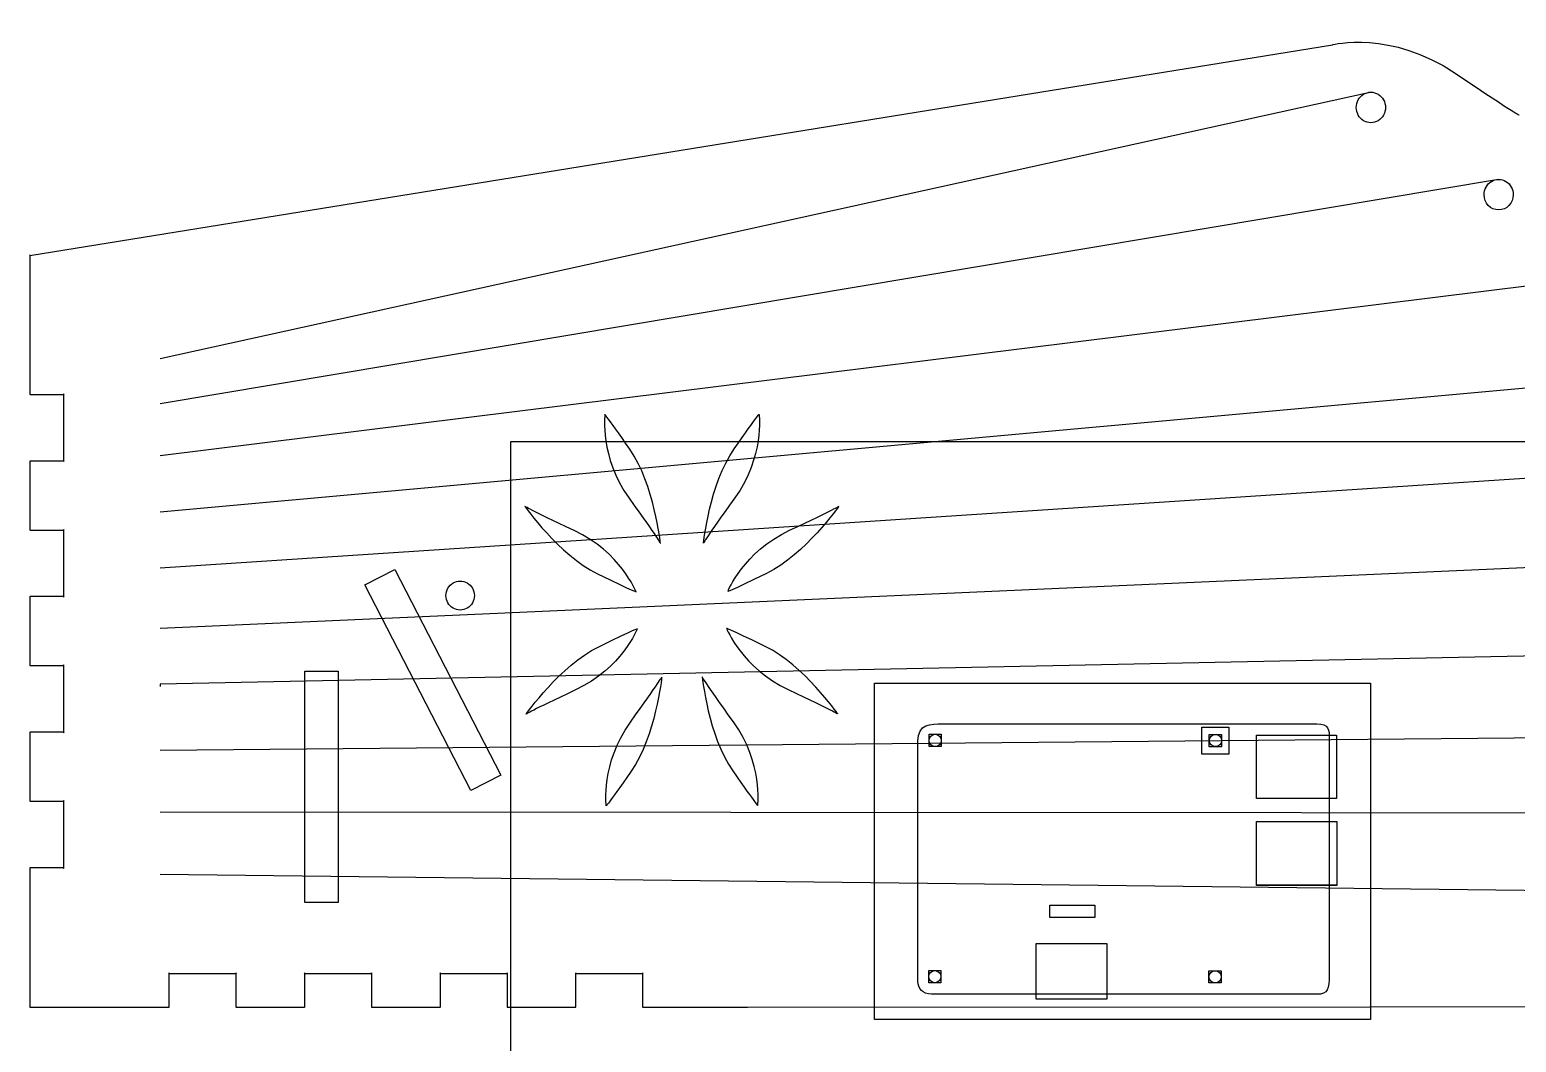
# Model space of a CAD drawing. Extents: x -52 to 498, y 3 to 363.
# Drawn here: x 11.4 to 274.6, y 183.3 to 362.5 of the extents above; entities that cross this region are included whole.
import ezdxf

# ---------------------------------------------------------------- set-up
doc = ezdxf.new("R2010")
doc.units = 0
doc.layers.add('KamerosLaikiklis', color=7, linetype='CONTINUOUS')
doc.layers.add('RpiSkyles_kitoj_vietoj', color=7, linetype='CONTINUOUS')

msp = doc.modelspace()

# ---------------------------------------------------------------- linework, layer by layer
at = {"layer": 'KamerosLaikiklis', "color": 1}
for points in [[(70.719038, 264.279106), (75.999999, 266.999991), (94.778346, 230.553127), (89.497386, 227.832242)], [(90.098176, 262.370503)], [(60.059309, 248.999993), (65.999996, 248.999993), (65.999996, 207.999991), (60.059309, 207.999991)]]:
    msp.add_lwpolyline(points, close=True, dxfattribs=at)
for points in [[(85.068155, 262.370503), (85.068155, 263.29009), (85.547513, 264.139823), (86.32566, 264.599616)], [(86.32566, 264.599616), (87.103807, 265.059409), (88.062524, 265.059409), (88.840671, 264.599616)], [(88.840671, 264.599616), (89.618818, 264.139823), (90.098176, 263.29009), (90.098176, 262.370503)], [(86.32566, 260.14139), (85.547513, 260.601184), (85.068155, 261.450917), (85.068155, 262.370503)], [(90.098176, 262.370503), (90.098176, 261.450917), (89.618818, 260.601184), (88.840671, 260.14139)], [(88.840671, 260.14139), (88.062524, 259.681597), (87.103807, 259.681597), (86.32566, 260.14139)]]:
    msp.add_open_spline(points, degree=3, dxfattribs=at)
at = {"layer": 'RpiSkyles_kitoj_vietoj', "color": 1}
for points in [[(11.377083, 322.574932), (11.377083, 322.574932), (242.026314, 359.894971)], [(11.377083, 322.574932), (11.377083, 316.574932), (11.377083, 298.074932)], [(11.478643, 297.973332), (17.478643, 297.973332)], [(17.377083, 298.074932), (17.377083, 286.074932)], [(11.377083, 286.074932), (11.377083, 274.074933)], [(17.478643, 286.176432), (11.478643, 286.176432)], [(11.478643, 273.973333), (17.478643, 273.973333)], [(17.377083, 274.074933), (17.377083, 262.074933)], [(11.377083, 262.074933), (11.377083, 250.074933)], [(17.478643, 262.176433), (11.478643, 262.176433)], [(17.377083, 250.074933), (17.377083, 238.074934)], [(11.478643, 249.973333), (17.478643, 249.973333)], [(11.377083, 238.074934), (11.377083, 226.074944)], [(17.478643, 238.176434), (11.478643, 238.176434)], [(11.478643, 225.973344), (17.478643, 225.973344)], [(17.377083, 226.074944), (17.377083, 214.074947)], [(11.377083, 214.074947), (11.377083, 195.574945), (11.377083, 189.574945)], [(17.478643, 214.176447), (11.478643, 214.176447)], [(35.978652, 195.473345), (47.978652, 195.473345)], [(36.080212, 189.574945), (36.080212, 195.574945)], [(47.877082, 195.574945), (47.877082, 189.574945)], [(59.978651, 195.473345), (71.978649, 195.473345)], [(60.080211, 189.574945), (60.080211, 195.574945)], [(71.877079, 195.574945), (71.877079, 189.574945)], [(83.978649, 195.473345), (95.978658, 195.473345)], [(84.080209, 189.574945), (84.080209, 195.574945)], [(95.877088, 195.574945), (95.877088, 189.574945)], [(107.978657, 195.473345), (119.978647, 195.473345)], [(108.080217, 189.574945), (108.080217, 195.574945)], [(119.877087, 195.574945), (119.877087, 189.574945)], [(119.978647, 189.473345), (138.478646, 189.473345), (468.841018, 189.703005)], [(11.478643, 189.473345), (17.478643, 189.473345)], [(17.478643, 189.473345), (35.978652, 189.473345)], [(47.978652, 189.473345), (59.978651, 189.473345)], [(71.978649, 189.473345), (83.978649, 189.473345)], [(95.978658, 189.473345), (107.978657, 189.473345)]]:
    msp.add_lwpolyline(points, dxfattribs=at)
at = {"layer": 'RpiSkyles_kitoj_vietoj', "color": 5}
for points in [[(34.448331, 304.332472), (248.376313, 351.428301), (248.376313, 351.428301)], [(34.448331, 296.394972), (271.395063, 336.082471)], [(295.869172, 319.546992), (34.448179, 287.133562)], [(34.448201, 277.211383), (320.475402, 303.143142), (320.475402, 303.143142)], [(343.361781, 287.532272), (34.448276, 267.189573)], [(34.448084, 256.571943), (367.43906, 271.395063)], [(393.63247, 254.061733), (34.448041, 246.653204), (34.448041, 246.256324)], [(173.082405, 239.669214), (239.282404, 239.669214)], [(34.448538, 235.011434), (416.797419, 238.451414), (416.665569, 238.186804)], [(241.432404, 237.029214), (241.432404, 195.139215)], [(168.632406, 194.039215), (168.632406, 236.609214)], [(34.448334, 224.060424), (438.531208, 223.851084)], [(34.448331, 213.051214), (462.159638, 208.024135), (462.688808, 207.759545)], [(239.242404, 191.779215), (171.062406, 191.779215)]]:
    msp.add_lwpolyline(points, dxfattribs=at)
at = {"layer": 'RpiSkyles_kitoj_vietoj', "color": 7}
for points in [[(251.40864, 348.779631)], [(274.032049, 333.339771)], [(96.542407, 289.659212), (306.542402, 289.659212), (306.542402, 141.659216), (96.542407, 141.659216)], [(160.942406, 246.839214), (248.742403, 246.839214), (248.742403, 187.329215), (160.942406, 187.329215)], [(170.612406, 237.809214), (172.772405, 237.809214), (172.772405, 235.639214), (170.612406, 235.639214)], [(218.892404, 239.079214), (223.662404, 239.079214), (223.662404, 234.299214), (218.892404, 234.299214)], [(220.222404, 237.769214), (222.392404, 237.769214), (222.392404, 235.609214), (220.222404, 235.609214)], [(172.762405, 236.709214)], [(222.382404, 236.679214)], [(191.982405, 207.529215), (199.952405, 207.529215), (199.952405, 205.359215), (191.982405, 205.359215)], [(195.832405, 190.939215), (189.552405, 190.939215), (189.552405, 200.739215), (202.072405, 200.739215), (202.072405, 190.939215)], [(189.552405, 200.739215), (202.082405, 200.739215), (202.082405, 190.919215), (189.552405, 190.919215)], [(170.542406, 195.989215), (172.702405, 195.989215), (172.702405, 193.819215), (170.542406, 193.819215)], [(172.692405, 194.919215)], [(220.162404, 195.949215), (222.322404, 195.949215), (222.322404, 193.779215), (220.162404, 193.779215)], [(222.312404, 194.889215)], [(168.632406, 194.039215)]]:
    msp.add_lwpolyline(points, close=True, dxfattribs=at)
at = {"layer": 'RpiSkyles_kitoj_vietoj', "color": 1}
for points in [[(113.200377, 294.397792)], [(140.507037, 294.449562)], [(118.730927, 263.042703)], [(134.976487, 263.094473)], [(118.966793, 256.501483)], [(134.740621, 256.553253)], [(172.762405, 236.709214)], [(222.382404, 236.679214)], [(113.436243, 225.146394)], [(140.271171, 225.198164)], [(172.692405, 194.919215)], [(222.312404, 194.889215)]]:
    msp.add_lwpolyline(points, close=True, dxfattribs=at)
at = {"layer": 'RpiSkyles_kitoj_vietoj', "color": 5}
for points in [[(235.682404, 226.449214), (228.592404, 226.449214), (228.592404, 237.659214), (242.732404, 237.659214), (242.732404, 226.449214)], [(228.592404, 237.659214), (242.742404, 237.659214), (242.742404, 226.429214), (228.592404, 226.429214)], [(235.682404, 226.449214), (228.592404, 226.449214), (228.592404, 237.659214), (242.732404, 237.659214), (242.732404, 226.449214)], [(235.682404, 211.069214), (228.592404, 211.069214), (228.592404, 222.359214), (242.772404, 222.359214), (242.772404, 211.069214)], [(228.592404, 222.359214), (242.782404, 222.359214), (242.782404, 211.059214), (228.592404, 211.059214)], [(235.682404, 211.069214), (228.592404, 211.069214), (228.592404, 222.359214), (242.772404, 222.359214), (242.772404, 211.069214)], [(195.832405, 190.939215), (189.552405, 190.939215), (189.552405, 200.739215), (202.072405, 200.739215), (202.072405, 190.939215)]]:
    msp.add_lwpolyline(points, close=True, dxfattribs=at)
at = {"layer": 'RpiSkyles_kitoj_vietoj', "color": 1}
for points in [[(242.026314, 359.894971), (242.026314, 359.894971), (252.345063, 362.5408), (263.722143, 354.867891)], [(263.722143, 354.867891), (275.099233, 347.194971), (275.099233, 347.459551), (275.099233, 347.459551)], [(11.478643, 322.676432), (11.423943, 322.676432), (11.377083, 322.633432), (11.377083, 322.574932)], [(11.377083, 298.074932), (11.377083, 298.019932), (11.420083, 297.973332), (11.478643, 297.973332)], [(17.478643, 297.973332), (17.423943, 297.973332), (17.377083, 298.016332), (17.377083, 298.074932)], [(113.200377, 294.397792), (113.200377, 294.397792), (112.228277, 286.899032), (117.480657, 279.612593)], [(117.632517, 288.275102), (113.298897, 294.496892), (113.200377, 294.397792), (113.200377, 294.397792)], [(136.074897, 288.326872), (140.408517, 294.548662), (140.507037, 294.449562), (140.507037, 294.449562)], [(140.507037, 294.449562), (140.507037, 294.449562), (141.479137, 286.950802), (136.226757, 279.664363)], [(123.033757, 271.615773), (123.033757, 271.615773), (121.966147, 282.053283), (117.632517, 288.275102)], [(130.673657, 271.667543), (130.673657, 271.667543), (131.741267, 282.105053), (136.074897, 288.326872)], [(11.478643, 286.176432), (11.423943, 286.176432), (11.377083, 286.133432), (11.377083, 286.074932)], [(17.377083, 286.074932), (17.377083, 286.129932), (17.420083, 286.176432), (17.478643, 286.176432)], [(117.480657, 279.612593), (122.733057, 272.326123), (123.033757, 271.615773), (123.033757, 271.615773)], [(136.226757, 279.664363), (130.974357, 272.377893), (130.673657, 271.667543), (130.673657, 271.667543)], [(107.795907, 273.875453), (99.661277, 277.684403), (99.052867, 278.158593), (99.052867, 278.158593)], [(99.052867, 278.158593), (99.052867, 278.158593), (105.065387, 269.560283), (111.879247, 266.234213)], [(154.654547, 278.210363), (154.654547, 278.210363), (148.642027, 269.612053), (141.828167, 266.285983)], [(145.911507, 273.927223), (154.046137, 277.736173), (154.654547, 278.210363), (154.654547, 278.210363)], [(11.377083, 274.074933), (11.377083, 274.019933), (11.420083, 273.973333), (11.478643, 273.973333)], [(17.478643, 273.973333), (17.423943, 273.973333), (17.377083, 274.016333), (17.377083, 274.074933)], [(118.730927, 263.042703), (118.730927, 263.042703), (115.930507, 270.066543), (107.795907, 273.875453)], [(134.976487, 263.094473), (134.976487, 263.094473), (137.776907, 270.118313), (145.911507, 273.927223)], [(111.879247, 266.234213), (118.693107, 262.908193), (118.730927, 263.042703), (118.730927, 263.042703)], [(141.828167, 266.285983), (135.014307, 262.959963), (134.976487, 263.094473), (134.976487, 263.094473)], [(11.478643, 262.176433), (11.423943, 262.176433), (11.377083, 262.133433), (11.377083, 262.074933)], [(17.377083, 262.074933), (17.377083, 262.129933), (17.420083, 262.176433), (17.478643, 262.176433)], [(118.966793, 256.501483), (118.966793, 256.501483), (116.166373, 249.477643), (108.031773, 245.668734)], [(112.115113, 253.309973), (118.928973, 256.635993), (118.966793, 256.501483), (118.966793, 256.501483)], [(141.592301, 253.361743), (134.778441, 256.687763), (134.740621, 256.553253), (134.740621, 256.553253)], [(134.740621, 256.553253), (134.740621, 256.553253), (137.541041, 249.529413), (145.675641, 245.720504)], [(99.288733, 241.385594), (99.288733, 241.385594), (105.301253, 249.983903), (112.115113, 253.309973)], [(154.418681, 241.437364), (154.418681, 241.437364), (148.406161, 250.035673), (141.592301, 253.361743)], [(11.377083, 250.074933), (11.377083, 250.019933), (11.420083, 249.973333), (11.478643, 249.973333)], [(17.478643, 249.973333), (17.423943, 249.973333), (17.377083, 250.016333), (17.377083, 250.074933)], [(117.716523, 239.931594), (122.968923, 247.218063), (123.269623, 247.928413), (123.269623, 247.928413)], [(123.269623, 247.928413), (123.269623, 247.928413), (122.202013, 237.490904), (117.868383, 231.269084)], [(135.990891, 239.983364), (130.738491, 247.269833), (130.437791, 247.980183), (130.437791, 247.980183)], [(130.437791, 247.980183), (130.437791, 247.980183), (131.505401, 237.542674), (135.839031, 231.320854)], [(108.031773, 245.668734), (99.897143, 241.859784), (99.288733, 241.385594), (99.288733, 241.385594)], [(145.675641, 245.720504), (153.810271, 241.911554), (154.418681, 241.437364), (154.418681, 241.437364)], [(113.436243, 225.146394), (113.436243, 225.146394), (112.464143, 232.645154), (117.716523, 239.931594)], [(140.271171, 225.198164), (140.271171, 225.198164), (141.243271, 232.696924), (135.990891, 239.983364)], [(11.478643, 238.176434), (11.423943, 238.176434), (11.377083, 238.133434), (11.377083, 238.074934)], [(17.377083, 238.074934), (17.377083, 238.129934), (17.420083, 238.176434), (17.478643, 238.176434)], [(170.612406, 236.709214), (170.612406, 237.309214), (171.062406, 237.809214), (171.662405, 237.809214)], [(171.662405, 237.809214), (172.262405, 237.809214), (172.762405, 237.309214), (172.762405, 236.709214)], [(220.232404, 236.679214), (220.232404, 237.279214), (220.692404, 237.769214), (221.292404, 237.769214)], [(221.292404, 237.769214), (221.892404, 237.769214), (222.382404, 237.279214), (222.382404, 236.679214)], [(171.662405, 235.649214), (171.062406, 235.649214), (170.612406, 236.109214), (170.612406, 236.709214)], [(172.762405, 236.709214), (172.762405, 236.109214), (172.262405, 235.649214), (171.662405, 235.649214)], [(221.292404, 235.619214), (220.692404, 235.619214), (220.232404, 236.079214), (220.232404, 236.679214)], [(222.382404, 236.679214), (222.382404, 236.079214), (221.892404, 235.619214), (221.292404, 235.619214)], [(117.868383, 231.269084), (113.534763, 225.047294), (113.436243, 225.146394), (113.436243, 225.146394)], [(135.839031, 231.320854), (140.172651, 225.099064), (140.271171, 225.198164), (140.271171, 225.198164)], [(11.377083, 226.074944), (11.377083, 226.019944), (11.420083, 225.973344), (11.478643, 225.973344)], [(17.478643, 225.973344), (17.423943, 225.973344), (17.377083, 226.016344), (17.377083, 226.074944)], [(11.478643, 214.176447), (11.423943, 214.176447), (11.377083, 214.133447), (11.377083, 214.074947)], [(17.377083, 214.074947), (17.377083, 214.129947), (17.420083, 214.176447), (17.478643, 214.176447)], [(36.080212, 195.574945), (36.080212, 195.519945), (36.037212, 195.473345), (35.978652, 195.473345)], [(47.978652, 195.473345), (47.923952, 195.473345), (47.877082, 195.516345), (47.877082, 195.574945)], [(60.080211, 195.574945), (60.080211, 195.519945), (60.037211, 195.473345), (59.978651, 195.473345)], [(71.978649, 195.473345), (71.923949, 195.473345), (71.877079, 195.516345), (71.877079, 195.574945)], [(84.080209, 195.574945), (84.080209, 195.519945), (84.037209, 195.473345), (83.978649, 195.473345)], [(95.978658, 195.473345), (95.923958, 195.473345), (95.877088, 195.516345), (95.877088, 195.574945)], [(108.080217, 195.574945), (108.080217, 195.519945), (108.037217, 195.473345), (107.978657, 195.473345)], [(119.978647, 195.473345), (119.923947, 195.473345), (119.877087, 195.516345), (119.877087, 195.574945)], [(170.542406, 194.919215), (170.542406, 195.489215), (171.032406, 195.979215), (171.632405, 195.979215)], [(171.632405, 193.829215), (171.032406, 193.829215), (170.542406, 194.319215), (170.542406, 194.919215)], [(171.632405, 195.979215), (172.192405, 195.979215), (172.692405, 195.489215), (172.692405, 194.919215)], [(172.692405, 194.919215), (172.692405, 194.319215), (172.192405, 193.829215), (171.632405, 193.829215)], [(220.162404, 194.889215), (220.162404, 195.489215), (220.652404, 195.949215), (221.252404, 195.949215)], [(221.252404, 193.789215), (220.652404, 193.789215), (220.162404, 194.289215), (220.162404, 194.889215)], [(221.252404, 195.949215), (221.852404, 195.949215), (222.312404, 195.489215), (222.312404, 194.889215)], [(222.312404, 194.889215), (222.312404, 194.289215), (221.852404, 193.789215), (221.252404, 193.789215)], [(11.377083, 189.574945), (11.377083, 189.519945), (11.420083, 189.473345), (11.478643, 189.473345)], [(35.978652, 189.473345), (36.033352, 189.473345), (36.080212, 189.516345), (36.080212, 189.574945)], [(47.877082, 189.574945), (47.877082, 189.519945), (47.920082, 189.473345), (47.978652, 189.473345)], [(59.978651, 189.473345), (60.033351, 189.473345), (60.080211, 189.516345), (60.080211, 189.574945)], [(71.877079, 189.574945), (71.877079, 189.519945), (71.920079, 189.473345), (71.978649, 189.473345)], [(83.978649, 189.473345), (84.033349, 189.473345), (84.080209, 189.516345), (84.080209, 189.574945)], [(95.877088, 189.574945), (95.877088, 189.519945), (95.920088, 189.473345), (95.978658, 189.473345)], [(107.978657, 189.473345), (108.033357, 189.473345), (108.080217, 189.516345), (108.080217, 189.574945)], [(119.877087, 189.574945), (119.877087, 189.519945), (119.920087, 189.473345), (119.978647, 189.473345)]]:
    msp.add_open_spline(points, degree=3, dxfattribs=at)
at = {"layer": 'RpiSkyles_kitoj_vietoj', "color": 7}
for points in [[(246.237647, 348.779631), (246.237647, 349.745737), (246.73044, 350.638455), (247.530395, 351.121508)], [(247.530395, 351.121508), (248.330351, 351.604561), (249.315936, 351.604561), (250.115892, 351.121508)], [(250.115892, 351.121508), (250.915847, 350.638455), (251.40864, 349.745737), (251.40864, 348.779631)], [(247.530395, 346.437753), (246.73044, 346.920806), (246.237647, 347.813525), (246.237647, 348.779631)], [(251.40864, 348.779631), (251.40864, 347.813525), (250.915847, 346.920806), (250.115892, 346.437753)], [(250.115892, 346.437753), (249.315936, 345.954701), (248.330351, 345.954701), (247.530395, 346.437753)], [(268.861056, 333.339771), (268.861056, 334.305877), (269.353849, 335.198596), (270.153805, 335.681649)], [(270.153805, 335.681649), (270.95376, 336.164701), (271.939346, 336.164701), (272.739301, 335.681649)], [(272.739301, 335.681649), (273.539257, 335.198596), (274.032049, 334.305877), (274.032049, 333.339771)], [(271.446553, 330.635605), (270.018623, 330.635605), (268.861056, 331.846301), (268.861056, 333.339771)], [(274.032049, 333.339771), (274.032049, 331.846301), (272.874483, 330.635605), (271.446553, 330.635605)], [(168.632406, 236.609214), (168.632406, 239.669214), (170.822406, 239.669214), (173.082405, 239.669214)], [(173.082405, 239.669214), (176.252405, 239.669214), (236.672404, 239.669214), (239.282404, 239.669214)], [(239.282404, 239.669214), (241.362404, 239.669214), (241.502404, 238.579214), (241.432404, 237.029214)], [(170.612406, 236.709214), (170.612406, 237.309214), (171.062406, 237.809214), (171.662405, 237.809214)], [(171.662405, 237.809214), (172.262405, 237.809214), (172.762405, 237.309214), (172.762405, 236.709214)], [(220.232404, 236.679214), (220.232404, 237.279214), (220.692404, 237.769214), (221.292404, 237.769214)], [(221.292404, 237.769214), (221.892404, 237.769214), (222.382404, 237.279214), (222.382404, 236.679214)], [(241.432404, 237.029214), (241.432404, 235.789214), (241.432404, 196.829215), (241.432404, 195.139215)], [(168.632406, 194.039215), (168.632406, 195.519215), (168.632406, 234.739214), (168.632406, 236.609214)], [(171.662405, 235.649214), (171.062406, 235.649214), (170.612406, 236.109214), (170.612406, 236.709214)], [(172.762405, 236.709214), (172.762405, 236.109214), (172.262405, 235.649214), (171.662405, 235.649214)], [(221.292404, 235.619214), (220.692404, 235.619214), (220.232404, 236.079214), (220.232404, 236.679214)], [(222.382404, 236.679214), (222.382404, 236.079214), (221.892404, 235.619214), (221.292404, 235.619214)], [(170.542406, 194.919215), (170.542406, 195.489215), (171.032406, 195.979215), (171.632405, 195.979215)], [(171.632405, 193.829215), (171.032406, 193.829215), (170.542406, 194.319215), (170.542406, 194.919215)], [(171.632405, 195.979215), (172.192405, 195.979215), (172.692405, 195.489215), (172.692405, 194.919215)], [(172.692405, 194.919215), (172.692405, 194.319215), (172.192405, 193.829215), (171.632405, 193.829215)], [(220.162404, 194.889215), (220.162404, 195.489215), (220.652404, 195.949215), (221.252404, 195.949215)], [(221.252404, 193.789215), (220.652404, 193.789215), (220.162404, 194.289215), (220.162404, 194.889215)], [(221.252404, 195.949215), (221.852404, 195.949215), (222.312404, 195.489215), (222.312404, 194.889215)], [(222.312404, 194.889215), (222.312404, 194.289215), (221.852404, 193.789215), (221.252404, 193.789215)], [(241.432404, 195.139215), (241.432404, 192.809215), (241.292404, 191.779215), (239.242404, 191.779215)], [(171.062406, 191.779215), (169.442406, 191.779215), (168.632406, 192.879215), (168.632406, 194.039215)], [(239.242404, 191.779215), (239.242404, 191.779215), (184.362405, 191.779215), (171.062406, 191.779215)]]:
    msp.add_open_spline(points, degree=3, dxfattribs=at)
at = {"layer": 'RpiSkyles_kitoj_vietoj', "color": 5}
for points in [[(168.632406, 236.609214), (168.632406, 239.669214), (170.822406, 239.669214), (173.082405, 239.669214)], [(239.282404, 239.669214), (241.362404, 239.669214), (241.502404, 238.579214), (241.432404, 237.029214)], [(241.432404, 195.139215), (241.432404, 192.809215), (241.292404, 191.779215), (239.242404, 191.779215)], [(171.062406, 191.779215), (169.442406, 191.779215), (168.632406, 192.879215), (168.632406, 194.039215)]]:
    msp.add_open_spline(points, degree=3, dxfattribs=at)

doc.saveas('drawing.dxf')
